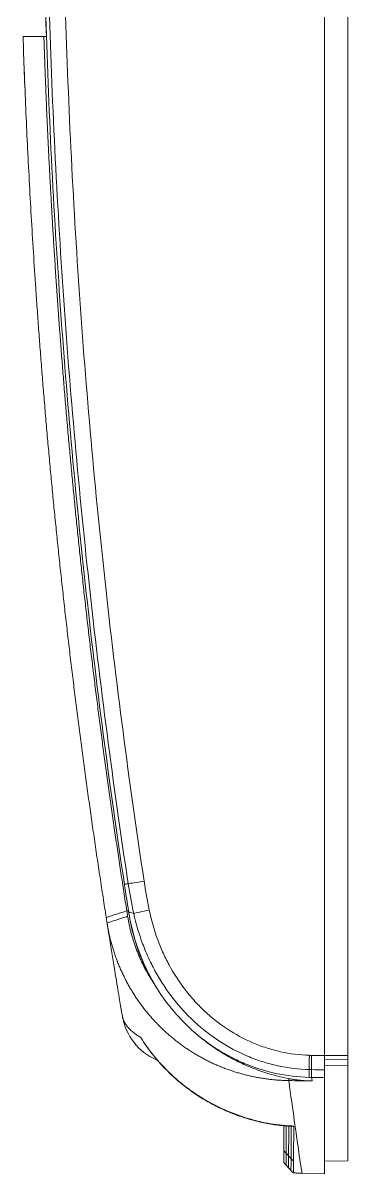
# Model space of a CAD drawing. Header units: millimetres. Extents: x -1138 to -733, y -1269 to -837.
# Drawn here: x -979.6 to -951.8, y -1029.2 to -930.5 of the extents above; entities that cross this region are included whole.
import ezdxf

# ---------------------------------------------------------------- set-up
doc = ezdxf.new("R2010")
doc.units = ezdxf.units.MM
doc.layers.add('5', color=7, linetype='CONTINUOUS', true_color=0xffffff)

msp = doc.modelspace()

# ---------------------------------------------------------------- linework, layer by layer
at = {"layer": '5', "color": 7, "linetype": 'Continuous', "lineweight": 5}
for p, q in [((-953.778, -886.225), (-953.778, -1019.01)), ((-951.778, -1019.01), (-951.778, -886.226)), ((-953.778, -1019.01), (-951.778, -1019.01)), ((-951.778, -1019.322), (-953.778, -1019.336)), ((-951.778, -1019.866), (-953.778, -1019.883)), ((-951.778, -1019.866), (-951.778, -1028.042)), ((-953.778, -1029.159), (-953.778, -1020.903)), ((-953.778, -1028.059), (-951.778, -1028.042)), ((-955.723, -1029.109), (-953.778, -1029.159))]:
    msp.add_line(p, q, dxfattribs=at)
msp.add_arc((-966.176, -1014.796), 5, 189.66792, 246.26114, dxfattribs=at)
for centre, major_axis, ratio, start_param, end_param in [((-979.205, -934.662), (-0.3, -0.011), 0.995246, 0, 0.328482), ((-979.203, -934.712), (-0.3, -0.011), 0.981322, 0, 0.33153), ((-979.2, -934.795), (-0.3, -0.011), 0.958294, 0, 0.336418), ((-979.195, -934.91), (-0.3, -0.012), 0.925814, 0, 0.342942), ((-979.19, -935.056), (-0.3, -0.012), 0.884766, 0, 0.350662), ((-979.183, -935.23), (-0.3, -0.012), 0.835968, 0, 0.359152), ((-979.175, -935.434), (-0.3, -0.012), 0.779052, 0, 0.368037), ((-979.166, -935.664), (-0.3, -0.012), 0.714355, 0, 0.376726), ((-979.156, -935.916), (-0.3, -0.012), 0.643135, 0, 0.384662), ((-979.145, -936.191), (-0.3, -0.012), 0.566404, 0, 0.391406), ((-979.133, -936.486), (-0.3, -0.012), 0.483917, 0, 0.396522), ((-964.993, -1003.429), (-5.932, -0.899), 0.003947, 5.951697, 6.283185), ((-969.201, -1004.061), (-1.483, -0.225), 0.003922, 4.738274, 5.951697), ((-968.76, -1006.535), (-1.469, -0.302), 0.005269, 4.738033, 5.915872), ((-964.645, -1005.699), (-5.929, -0.921), 0.119946, 0, 0.370108), ((-955.039, -1018.986), (-0.045, -1.499), 0.026165, 4.713169, 5.667643), ((-954.863, -1018.99), (-0.026, -1.5), 0.026173, 4.71285, 5.667198), ((-954.861, -1015.316), (-0.207, -5.996), 0.019453, 5.667751, 5.901794), ((-954.73, -1015.319), (-0.107, -5.999), 0.025899, 5.667203, 5.900841)]:
    msp.add_ellipse(centre, major_axis=major_axis, ratio=ratio, start_param=start_param, end_param=end_param, dxfattribs=at)
for points, degree, knots in [([(-970.925, -1004.328), (-972.224, -995.756), (-973.343, -987.156), (-975.222, -969.928), (-975.981, -961.297), (-976.85, -948.326), (-977.095, -943.997), (-977.494, -935.338), (-977.648, -931.007), (-977.975, -918.013), (-978.012, -909.347), (-977.869, -900.678)], 3, [0, 0, 0, 0, 0.25, 0.25, 0.5, 0.5, 0.625, 0.625, 0.75, 0.75, 1, 1, 1, 1]), ([(-970.603, -1004.272), (-971.253, -999.984), (-971.857, -995.69), (-972.976, -987.095), (-973.491, -982.794), (-974.898, -969.882), (-976.415, -952.641), (-977.212, -935.349), (-977.648, -918.031), (-977.686, -909.355), (-977.542, -900.684)], 3, [0, 0, 0, 0, 0.125, 0.125, 0.25, 0.25, 0.5, 0.75, 0.75, 1, 1, 1, 1]), ([(-976.163, -900.707), (-976.307, -909.352), (-976.269, -917.998), (-975.943, -930.956), (-975.789, -935.275), (-975.392, -943.909), (-975.148, -948.226), (-974.281, -961.16), (-973.524, -969.765), (-971.651, -986.94), (-970.535, -995.513), (-969.24, -1004.061)], 3, [0, 0, 0, 0, 0.25, 0.25, 0.375, 0.375, 0.5, 0.5, 0.75, 0.75, 1, 1, 1, 1]), ([(-972.489, -1007.165), (-972.578, -1006.589), (-972.757, -1005.437), (-973.02, -1003.706), (-973.278, -1001.975), (-973.531, -1000.242), (-973.779, -998.51), (-974.023, -996.776), (-974.261, -995.041), (-974.495, -993.306), (-974.724, -991.57), (-974.948, -989.833), (-975.167, -988.096), (-975.381, -986.358), (-975.591, -984.619), (-975.795, -982.879), (-975.995, -981.139), (-976.19, -979.398), (-976.379, -977.657), (-976.564, -975.915), (-976.745, -974.172), (-976.92, -972.429), (-977.09, -970.685), (-977.255, -968.94), (-977.416, -967.195), (-977.572, -965.45), (-977.722, -963.704), (-977.868, -961.957), (-978.009, -960.21), (-978.145, -958.462), (-978.276, -956.714), (-978.402, -954.966), (-978.554, -952.771), (-978.727, -950.131), (-978.913, -947.045), (-979.084, -943.961), (-979.24, -940.878), (-979.38, -937.796), (-979.506, -934.715), (-979.577, -932.662), (-979.612, -931.636)], 3, [0, 0, 0, 0, 0.02326, 0.046504, 0.069733, 0.092948, 0.116148, 0.139335, 0.162509, 0.185671, 0.20882, 0.231959, 0.255086, 0.278203, 0.30131, 0.324408, 0.347497, 0.370578, 0.393651, 0.416717, 0.439776, 0.462829, 0.485877, 0.508919, 0.531957, 0.554991, 0.578022, 0.601049, 0.624074, 0.647098, 0.67012, 0.693141, 0.716162, 0.756777, 0.797365, 0.837929, 0.878472, 0.918996, 0.959504, 1, 1, 1, 1]), ([(-977.85, -931.636), (-977.993, -931.636), (-978.136, -931.636), (-978.43, -931.636), (-978.581, -931.636), (-979.025, -931.636), (-979.319, -931.636), (-979.612, -931.636)], 3, [0, 0, 0, 0, 0.243944, 0.243944, 0.500403, 0.500403, 1, 1, 1, 1]), ([(-977.829, -931.636), (-977.811, -932.175), (-977.774, -933.254), (-977.714, -934.872), (-977.649, -936.492), (-977.581, -938.111), (-977.507, -939.732), (-977.43, -941.354), (-977.348, -942.976), (-977.262, -944.599), (-977.172, -946.223), (-977.077, -947.847), (-976.977, -949.472), (-976.874, -951.098), (-976.766, -952.725), (-976.654, -954.353), (-976.537, -955.981), (-976.416, -957.61), (-976.29, -959.24), (-976.16, -960.87), (-976.026, -962.502), (-975.887, -964.134), (-975.744, -965.767), (-975.596, -967.4), (-975.444, -969.035), (-975.287, -970.67), (-975.126, -972.305), (-974.96, -973.942), (-974.79, -975.579), (-974.616, -977.216), (-974.437, -978.853), (-974.253, -980.489), (-974.066, -982.124), (-973.873, -983.76), (-973.677, -985.394), (-973.476, -987.028), (-973.271, -988.662), (-973.061, -990.295), (-972.847, -991.928), (-972.629, -993.56), (-972.406, -995.191), (-972.179, -996.823), (-971.948, -998.453), (-971.712, -1000.083), (-971.471, -1001.713), (-971.227, -1003.342), (-970.978, -1004.971), (-970.808, -1006.055), (-970.724, -1006.598)], 3, [0, 0, 0, 0, 0.021438, 0.042883, 0.064336, 0.085799, 0.10727, 0.128752, 0.150244, 0.171747, 0.193263, 0.21479, 0.23633, 0.257884, 0.279452, 0.301034, 0.322632, 0.344246, 0.365876, 0.387523, 0.409188, 0.430872, 0.452574, 0.474296, 0.496038, 0.517801, 0.539585, 0.561391, 0.583216, 0.605056, 0.626905, 0.648761, 0.670624, 0.692497, 0.714379, 0.736271, 0.758174, 0.780089, 0.802016, 0.823955, 0.845908, 0.867875, 0.889856, 0.911852, 0.933864, 0.955892, 0.977937, 1, 1, 1, 1]), ([(-968.8, -1006.535), (-968.631, -1007.357), (-968.405, -1008.161), (-967.98, -1009.341), (-967.822, -1009.731), (-967.481, -1010.493), (-967.298, -1010.866), (-966.707, -1011.958), (-966.261, -1012.652), (-965.51, -1013.639), (-965.245, -1013.959), (-964.688, -1014.58), (-964.394, -1014.881), (-963.479, -1015.744), (-962.818, -1016.269), (-961.43, -1017.184), (-960.701, -1017.579), (-959.552, -1018.071), (-959.157, -1018.219), (-958.361, -1018.476), (-957.959, -1018.586), (-956.744, -1018.856), (-955.918, -1018.961), (-955.078, -1018.986)], 3, [0, 0, 0, 0, 0.125, 0.125, 0.1875, 0.1875, 0.25, 0.25, 0.375, 0.375, 0.4375, 0.4375, 0.5, 0.5, 0.625, 0.625, 0.75, 0.75, 0.8125, 0.8125, 0.875, 0.875, 1, 1, 1, 1]), ([(-970.65, -1007.066), (-970.63, -1007.191), (-970.589, -1007.44), (-970.516, -1007.81), (-970.434, -1008.177), (-970.343, -1008.54), (-970.243, -1008.898), (-970.133, -1009.252), (-970.015, -1009.603), (-969.889, -1009.949), (-969.753, -1010.29), (-969.609, -1010.628), (-969.456, -1010.962), (-969.295, -1011.292), (-969.125, -1011.617), (-968.947, -1011.939), (-968.76, -1012.256), (-968.565, -1012.57), (-968.428, -1012.776), (-968.36, -1012.878)], 3, [0, 0, 0, 0, 0.060108, 0.120026, 0.179705, 0.239076, 0.298169, 0.357024, 0.415684, 0.474188, 0.532575, 0.590883, 0.649152, 0.707418, 0.765719, 0.824092, 0.882573, 0.941201, 1, 1, 1, 1]), ([(-967.938, -1013.554), (-968.613, -1012.519), (-969.173, -1011.416), (-969.84, -1009.66), (-970.031, -1009.062), (-970.35, -1007.852), (-970.477, -1007.239), (-970.574, -1006.619)], 3, [0, 0, 0, 0, 0.5, 0.5, 0.75, 0.75, 1, 1, 1, 1]), ([(-968.36, -1012.878), (-968.917, -1011.956), (-969.374, -1010.994), (-969.917, -1009.495), (-970.074, -1008.985), (-970.341, -1007.947), (-970.45, -1007.416), (-970.532, -1006.887)], 3, [0, 0, 0, 0, 0.5, 0.5, 0.75, 0.75, 1, 1, 1, 1]), ([(-955.098, -1020.21), (-956.01, -1020.183), (-956.906, -1020.072), (-958.227, -1019.783), (-958.664, -1019.666), (-959.529, -1019.392), (-959.958, -1019.234), (-961.21, -1018.707), (-962.005, -1018.285), (-963.519, -1017.304), (-964.242, -1016.742), (-965.244, -1015.816), (-965.567, -1015.492), (-966.179, -1014.824), (-966.47, -1014.48), (-967.298, -1013.418), (-967.791, -1012.671), (-968.446, -1011.493), (-968.65, -1011.092), (-969.03, -1010.269), (-969.206, -1009.848), (-969.684, -1008.573), (-969.939, -1007.704), (-970.132, -1006.814)], 3, [0, 0, 0, 0, 0.125, 0.125, 0.1875, 0.1875, 0.25, 0.25, 0.375, 0.375, 0.5, 0.5, 0.5625, 0.5625, 0.625, 0.625, 0.75, 0.75, 0.8125, 0.8125, 0.875, 0.875, 1, 1, 1, 1]), ([(-971.105, -1015.636), (-971.134, -1015.467), (-971.185, -1015.17), (-971.292, -1014.537), (-971.333, -1014.294), (-971.425, -1013.745), (-971.476, -1013.438), (-971.755, -1011.757), (-972.054, -1009.934), (-972.415, -1007.638)], 3, [0, 0, 0, 0, 0.25, 0.25, 0.375, 0.375, 0.5, 0.5, 1, 1, 1, 1]), ([(-956.851, -1021.151), (-956.977, -1021.149), (-957.229, -1021.143), (-957.606, -1021.124), (-957.982, -1021.096), (-958.359, -1021.059), (-958.734, -1021.014), (-959.109, -1020.959), (-959.482, -1020.896), (-959.854, -1020.824), (-960.225, -1020.743), (-960.594, -1020.653), (-960.961, -1020.555), (-961.326, -1020.447), (-961.688, -1020.331), (-962.048, -1020.207), (-962.405, -1020.073), (-962.759, -1019.931), (-963.11, -1019.781), (-963.457, -1019.622), (-963.801, -1019.455), (-964.141, -1019.28), (-964.476, -1019.096), (-964.808, -1018.904), (-965.135, -1018.704), (-965.458, -1018.496), (-965.775, -1018.281), (-966.088, -1018.057), (-966.395, -1017.826), (-966.697, -1017.587), (-966.994, -1017.341), (-967.284, -1017.088), (-967.569, -1016.827), (-967.847, -1016.559), (-968.119, -1016.285), (-968.385, -1016.003), (-968.644, -1015.715), (-968.896, -1015.421), (-969.141, -1015.12), (-969.379, -1014.813), (-969.609, -1014.5), (-969.833, -1014.181), (-970.048, -1013.856), (-970.256, -1013.525), (-970.455, -1013.19), (-970.647, -1012.849), (-970.83, -1012.503), (-971.006, -1012.152), (-971.172, -1011.797), (-971.33, -1011.437), (-971.48, -1011.073), (-971.62, -1010.705), (-971.752, -1010.333), (-971.875, -1009.957), (-971.988, -1009.578), (-972.093, -1009.196), (-972.188, -1008.81), (-972.273, -1008.422), (-972.35, -1008.031), (-972.393, -1007.769), (-972.415, -1007.638)], 3, [0, 0, 0, 0, 0.016659, 0.033334, 0.050024, 0.066731, 0.083454, 0.100194, 0.116951, 0.133725, 0.150517, 0.167327, 0.184155, 0.201002, 0.217868, 0.234753, 0.251658, 0.268582, 0.285526, 0.302491, 0.319477, 0.336483, 0.35351, 0.370559, 0.387629, 0.404721, 0.421835, 0.438972, 0.45613, 0.473312, 0.490516, 0.507743, 0.524993, 0.542267, 0.559564, 0.576885, 0.59423, 0.611599, 0.628992, 0.646409, 0.663851, 0.681317, 0.698807, 0.716323, 0.733863, 0.751428, 0.769018, 0.786633, 0.804274, 0.82194, 0.839631, 0.857347, 0.875089, 0.892856, 0.910649, 0.928468, 0.946312, 0.964182, 0.982078, 1, 1, 1, 1]), ([(-968.36, -1012.878), (-968.291, -1012.993), (-968.154, -1013.22), (-968.01, -1013.443), (-967.938, -1013.554)], 3, [0, 0, 0, 0, 0.502291, 1, 1, 1, 1]), ([(-971.105, -1015.636), (-971.097, -1015.688), (-971.081, -1015.767), (-971.011, -1015.978), (-970.956, -1016.109), (-970.765, -1016.42), (-970.628, -1016.599), (-970.314, -1016.901), (-970.192, -1017.007), (-969.898, -1017.23), (-969.727, -1017.347), (-969.526, -1017.468)], 3, [0, 0, 0, 0, 0.25, 0.25, 0.5, 0.5, 0.75, 0.75, 0.875, 0.875, 1, 1, 1, 1]), ([(-955.097, -1020.88), (-956.06, -1020.853), (-957.021, -1020.735), (-958.879, -1020.33), (-959.781, -1020.044), (-961.096, -1019.492), (-961.528, -1019.286), (-962.376, -1018.836), (-962.786, -1018.593), (-963.975, -1017.816), (-964.715, -1017.232), (-965.403, -1016.585)], 3, [0, 0, 0, 0, 0.25, 0.25, 0.5, 0.5, 0.625, 0.625, 0.75, 0.75, 1, 1, 1, 1]), ([(-965.403, -1016.585), (-965.299, -1016.683), (-965.091, -1016.877), (-964.773, -1017.157), (-964.452, -1017.426), (-964.129, -1017.684), (-963.805, -1017.932), (-963.394, -1018.229), (-962.89, -1018.57), (-962.283, -1018.944), (-961.658, -1019.294), (-961.016, -1019.619), (-960.356, -1019.918), (-959.682, -1020.189), (-958.992, -1020.433), (-958.29, -1020.647), (-957.576, -1020.833), (-957.093, -1020.93), (-956.851, -1020.979)], 3, [0, 0, 0, 0, 0.044068, 0.087586, 0.130553, 0.17297, 0.214837, 0.256153, 0.328882, 0.401975, 0.475432, 0.549255, 0.623447, 0.698009, 0.772943, 0.848251, 0.923936, 1, 1, 1, 1]), ([(-969.526, -1017.468), (-969.175, -1018.023), (-968.79, -1018.557), (-967.958, -1019.574), (-967.515, -1020.054), (-966.576, -1020.955), (-966.08, -1021.377), (-965.297, -1021.966), (-965.03, -1022.156), (-964.481, -1022.52), (-964.199, -1022.695), (-962.776, -1023.52), (-961.578, -1024.034), (-959.689, -1024.591), (-959.042, -1024.74), (-957.738, -1024.959), (-957.077, -1025.028), (-956.419, -1025.058)], 3, [0, 0, 0, 0, 0.125, 0.125, 0.25, 0.25, 0.375, 0.375, 0.4375, 0.4375, 0.5, 0.5, 0.75, 0.75, 0.875, 0.875, 1, 1, 1, 1]), ([(-969.364, -1017.711), (-969.228, -1017.929), (-968.953, -1018.341), (-968.653, -1018.736), (-968.505, -1018.922)], 3, [0, 0, 0, 0, 0.519147, 1, 1, 1, 1]), ([(-968.468, -1018.968), (-968.369, -1019.09), (-968.005, -1019.529), (-967.342, -1020.254), (-966.438, -1021.1), (-965.471, -1021.878), (-964.446, -1022.582), (-963.369, -1023.207), (-962.247, -1023.75), (-961.086, -1024.207), (-959.893, -1024.574), (-958.682, -1024.847), (-957.534, -1025.018), (-956.793, -1025.07), (-956.459, -1025.082)], 3, [0, 0, 0, 0, 0.034109, 0.123416, 0.212614, 0.301955, 0.391425, 0.48099, 0.570616, 0.660277, 0.749963, 0.839475, 0.92808, 1, 1, 1, 1]), ([(-954.902, -1018.99), (-954.901, -1018.99), (-954.9, -1018.99), (-954.526, -1018.997), (-954.152, -1019.003), (-953.778, -1019.01)], 3, [0, 0, 0, 0, 0.0019, 0.0019, 1, 1, 1, 1]), ([(-953.778, -1020.234), (-953.778, -1020.164), (-953.778, -1020.084), (-953.778, -1019.905), (-953.778, -1019.805), (-953.778, -1019.488), (-953.778, -1019.251), (-953.778, -1019.01)], 3, [0, 0, 0, 0, 0.25, 0.25, 0.5, 0.5, 1, 1, 1, 1]), ([(-956.851, -1020.979), (-956.741, -1020.999), (-956.519, -1021.039), (-956.185, -1021.087), (-955.851, -1021.126), (-955.516, -1021.155), (-955.181, -1021.176), (-954.958, -1021.181), (-954.846, -1021.184)], 3, [0, 0, 0, 0, 0.167707, 0.334858, 0.501557, 0.66791, 0.834021, 1, 1, 1, 1]), ([(-955.723, -1029.108), (-955.723, -1029.108), (-955.723, -1029.108), (-955.724, -1029.106), (-955.749, -1028.934), (-955.824, -1028.422), (-955.855, -1028.209), (-955.929, -1027.701), (-955.972, -1027.406), (-956.117, -1026.401), (-956.236, -1025.57), (-956.514, -1023.597), (-956.673, -1022.453), (-956.851, -1021.151)], 3, [0, 0, 0, 0, 0.000005, 0.000005, 0.250004, 0.250004, 0.375003, 0.375003, 0.500003, 0.500003, 0.750001, 0.750001, 1, 1, 1, 1]), ([(-953.778, -1020.903), (-953.974, -1020.9), (-954.171, -1020.896), (-954.54, -1020.89), (-954.714, -1020.887), (-954.887, -1020.884)], 3, [0, 0, 0, 0, 0.531019, 0.531019, 1, 1, 1, 1]), ([(-957.278, -1028.186), (-957.278, -1028.186), (-957.278, -1028.186), (-957.278, -1025.062)], 2, [0, 0, 0, 0.000387, 1, 1, 1]), ([(-957.065, -1025.073), (-957.065, -1025.388), (-957.067, -1026.201), (-957.069, -1027.226), (-957.071, -1028.036), (-957.072, -1028.361), (-957.072, -1028.408), (-957.072, -1028.408)], 3, [0, 0, 0, 0, 0.139039, 0.387836, 0.635857, 0.884527, 1, 1, 1, 1]), ([(-956.85, -1025.072), (-956.851, -1025.376), (-956.855, -1026.112), (-956.859, -1027.066), (-956.862, -1027.883), (-956.864, -1028.413), (-956.865, -1028.606), (-956.865, -1028.63), (-956.865, -1028.629)], 3, [0, 0, 0, 0, 0.125618, 0.326545, 0.526685, 0.726843, 0.927664, 1, 1, 1, 1]), ([(-956.634, -1024.983), (-956.637, -1025.404), (-956.642, -1026.252), (-956.649, -1027.285), (-956.654, -1028.103), (-956.658, -1028.635), (-956.659, -1028.828), (-956.659, -1028.851), (-956.659, -1028.851)], 3, [0, 0, 0, 0, 0.160607, 0.353645, 0.545924, 0.73822, 0.931153, 1, 1, 1, 1]), ([(-956.419, -1025.058), (-956.419, -1025.15), (-956.421, -1025.336), (-956.423, -1025.6), (-956.425, -1025.855), (-956.427, -1026.1), (-956.429, -1026.334), (-956.431, -1026.558), (-956.433, -1026.772), (-956.435, -1026.975), (-956.436, -1027.169), (-956.438, -1027.353), (-956.439, -1027.527), (-956.441, -1027.692), (-956.442, -1027.847), (-956.444, -1027.992), (-956.445, -1028.172), (-956.447, -1028.373), (-956.448, -1028.578), (-956.449, -1028.748), (-956.45, -1028.883), (-956.45, -1028.983), (-956.45, -1029.048), (-956.449, -1029.07), (-956.449, -1029.073), (-956.449, -1029.073)], 3, [0, 0, 0, 0, 0.035109, 0.070095, 0.104964, 0.139717, 0.174357, 0.208889, 0.243314, 0.277636, 0.311858, 0.345983, 0.380014, 0.413952, 0.447803, 0.481567, 0.515248, 0.581417, 0.647573, 0.713739, 0.779937, 0.846189, 0.912519, 0.978948, 1, 1, 1, 1]), ([(-956.45, -1025.092), (-956.442, -1025.092), (-956.425, -1025.087), (-956.421, -1025.069), (-956.419, -1025.058)], 3, [0, 0, 0, 0, 0.376606, 1, 1, 1, 1])]:
    msp.add_open_spline(points, degree=degree, knots=knots, dxfattribs=at)
for points, degree in [([(-977.842, -922.839), (-977.786, -925.77), (-977.71, -928.703), (-977.612, -931.636)], 3), ([(-977.828, -931.636), (-977.756, -931.636), (-977.684, -931.636), (-977.612, -931.636)], 3), ([(-970.574, -1006.619), (-970.692, -1005.859), (-970.809, -1005.095), (-970.925, -1004.328)], 3), ([(-970.132, -1006.814), (-970.318, -1005.972), (-970.474, -1005.125), (-970.603, -1004.272)], 3), ([(-969.24, -1004.061), (-969.114, -1004.89), (-968.968, -1005.715), (-968.8, -1006.535)], 3), ([(-970.724, -1006.598), (-972.489, -1007.165)], 1), ([(-972.415, -1007.638), (-972.439, -1007.48), (-972.464, -1007.323), (-972.489, -1007.165)], 3), ([(-970.65, -1007.066), (-972.415, -1007.638)], 1), ([(-970.724, -1006.598), (-970.701, -1006.754), (-970.677, -1006.911), (-970.65, -1007.066)], 3), ([(-970.721, -1006.598), (-970.673, -1006.598), (-970.625, -1006.597), (-970.577, -1006.597)], 3), ([(-970.532, -1006.887), (-970.539, -1006.842), (-970.553, -1006.754), (-970.567, -1006.664), (-970.574, -1006.619)], 3), ([(-965.403, -1016.585), (-966.37, -1015.665), (-967.214, -1014.655), (-967.938, -1013.554)], 3), ([(-955.078, -1018.986), (-955.019, -1018.988), (-954.961, -1018.989), (-954.902, -1018.99)], 3), ([(-951.778, -1019.01), (-951.778, -1019.133), (-951.778, -1019.251), (-951.778, -1019.322)], 3), ([(-951.778, -1019.322), (-951.778, -1019.542), (-951.778, -1019.724), (-951.778, -1019.866)], 3), ([(-954.907, -1020.214), (-954.971, -1020.213), (-955.034, -1020.211), (-955.098, -1020.21)], 3), ([(-953.778, -1020.234), (-954.154, -1020.227), (-954.531, -1020.221), (-954.907, -1020.214)], 3), ([(-953.778, -1020.903), (-953.778, -1020.727), (-953.778, -1020.503), (-953.778, -1020.234)], 3), ([(-956.851, -1020.979), (-956.851, -1021.151)], 1), ([(-954.846, -1021.184), (-955.514, -1021.173), (-956.183, -1021.162), (-956.851, -1021.151)], 3), ([(-954.887, -1020.884), (-954.957, -1020.883), (-955.027, -1020.882), (-955.097, -1020.88)], 3), ([(-954.887, -1020.884), (-954.873, -1020.985), (-954.859, -1021.085), (-954.846, -1021.184)], 3), ([(-956.444, -1028.044), (-956.861, -1027.605), (-957.278, -1027.165)], 2), ([(-957.278, -1028.186), (-956.453, -1029.073)], 1), ([(-956.453, -1029.073), (-956.865, -1028.629), (-957.278, -1028.186)], 2), ([(-956.449, -1029.064), (-955.723, -1029.103)], 1)]:
    msp.add_open_spline(points, degree=degree, dxfattribs=at)

doc.saveas('drawing.dxf')
